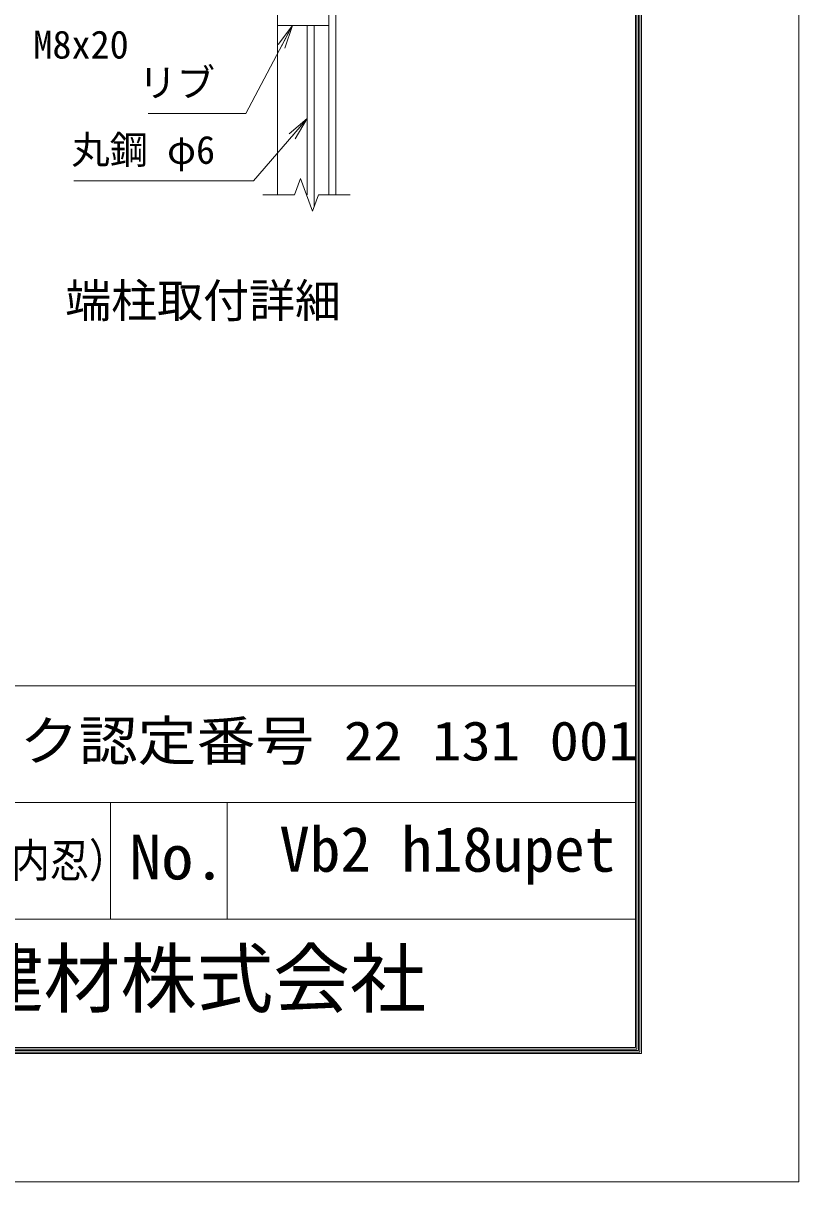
# Model space of a CAD drawing. Units: millimetres, scale not verified. Extents: x -4200 to 4200, y -2970 to 2970.
# Drawn here: x 2870 to 4200, y -2970 to -984 of the extents above; entities that cross this region are included whole.
import ezdxf
from ezdxf.enums import TextEntityAlignment as Align

# ---------------------------------------------------------------- set-up
doc = ezdxf.new("R2010")
doc.units = ezdxf.units.MM
doc.header["$LTSCALE"] = 20
for name, color, linetype, lineweight in [('0-0_D-STR1', 1, 'Continuous', 18), ('0-2_D-STR-DIM', 7, 'Continuous', 9), ('0-3_D-STR3', 3, 'Continuous', 13), ('0-7_D-STR-TXT', 7, 'Continuous', 9), ('0-8_0', 7, 'Continuous', 9), ('0-B_D-TTL', 7, 'Continuous', 9)]:
    doc.layers.add(name, color=color, linetype=linetype, lineweight=lineweight)
doc.layers.add('0-9_D-TTL-TXT', color=7, linetype='Continuous')
doc.styles.add('ＭＳ ゴシック', font='')
doc.styles.get('ＭＳ ゴシック').set_extended_font_data('MS Gothic')

# ---------------------------------------------------------------- blocks, each defined once
blk = doc.blocks.new('_Open')
at = {"layer": '0-8_0'}
blk.add_line((-20, 3.33), (0, 0), dxfattribs=at)
blk.add_lwpolyline([(-20, -3.33), (0, 0), (-20, 0)], dxfattribs=at)

msp = doc.modelspace()

# ---------------------------------------------------------------- linework, layer by layer
at = {"layer": '0-0_D-STR1'}
for p, q in [((3394, -702.2), (3394, -1278.2)), ((3406, -702.2), (3406, -1278.2)), ((3306, -1278.2), (3306, -868.2)), ((3306, -988.2), (3394, -988.2))]:
    msp.add_line(p, q, dxfattribs=at)
at = {"layer": '0-2_D-STR-DIM'}
for p, q in [((3345.74, -1250.01), (3335.48, -1278.2)), ((3366.26, -1306.39), (3345.74, -1250.01)), ((3335.48, -1278.2), (3281, -1278.2)), ((3376.52, -1278.2), (3366.26, -1306.39)), ((3431, -1278.2), (3376.52, -1278.2))]:
    msp.add_line(p, q, dxfattribs=at)
at = {"layer": '0-3_D-STR3'}
for p, q in [((3357.27, -988.2), (3357.27, -1278.2)), ((3369.27, -988.2), (3369.27, -1298.13))]:
    msp.add_line(p, q, dxfattribs=at)
at = {"layer": '0-7_D-STR-TXT'}
for points in [[(3084.15, -1138.87), (3251.82, -1138.87), (3330.8, -989.96)], [(2957.12, -1254.39), (3265.15, -1254.39), (3355.96, -1149.14)]]:
    msp.add_lwpolyline(points, dxfattribs=at)
at = {"layer": '0-B_D-TTL'}
for p, q in [((2120, -2120), (3920, -2120)), ((2120, -2320), (3920, -2320)), ((3020, -2320), (3020, -2520)), ((3220, -2320), (3220, -2520)), ((2120, -2520), (3920, -2520))]:
    msp.add_line(p, q, dxfattribs=at)
at = {"layer": '0-B_D-TTL', "color": 2, "lineweight": 18}
msp.add_lwpolyline([(-4200, 2970), (4200, 2970), (4200, -2970), (-4200, -2970)], close=True, dxfattribs=at)
at = {"layer": '0-B_D-TTL'}
for points in [[(-3930, 2750), (3930, 2750), (3930, -2750), (-3930, -2750)], [(-3927.5, 2747.5), (3927.5, 2747.5), (3927.5, -2747.5), (-3927.5, -2747.5)], [(-3925, 2745), (3925, 2745), (3925, -2745), (-3925, -2745)], [(-3922.5, 2742.5), (3922.5, 2742.5), (3922.5, -2742.5), (-3922.5, -2742.5)], [(-3920, 2740), (3920, 2740), (3920, -2740), (-3920, -2740)]]:
    msp.add_lwpolyline(points, close=True, dxfattribs=at)

# ---------------------------------------------------------------- block references
at = {"layer": '0-7_D-STR-TXT', "xscale": 2, "yscale": 2}
for p, rotation in [((3331.73, -988.2), 62.05959), ((3357.27, -1147.62), 49.21067)]:
    msp.add_blockref('_Open', p, dxfattribs=dict(at, rotation=rotation))

# ---------------------------------------------------------------- texts
at = {"layer": '0-7_D-STR-TXT', "style": 'ＭＳ ゴシック'}
for s, p in [('M8x20', (2887.51, -1059.09)), ('リブ', (3067.9, -1124.5)), ('丸鋼 φ6', (2952.8, -1239.52))]:
    msp.add_text(s, height=48.09, dxfattribs=at).set_placement(p, align=Align.BOTTOM_LEFT)
at = {"layer": '0-9_D-TTL-TXT', "style": 'ＭＳ ゴシック'}
for s, height, p in [('端柱取付詳細', 57.77, (2942.11, -1505.78)), ('Vb2 h18upet', 76.98, (3309.2, -2461.47)), ('JFE 建材株式会社', 96.19, (2512.38, -2698.5))]:
    msp.add_text(s, height=height, dxfattribs=at).set_placement(p, align=Align.BOTTOM_LEFT)
for s, height, width, p in [('エコマーク認定番号 22 131 001', 67.35, 1.1, (2460, -2267.95)), ('VB2PET型H1800（内忍）', 57.77, 0.85, (2347.56, -2465.18)), ('No.', 76.98, 1.05, (3052, -2474.8))]:
    msp.add_text(s, height=height, dxfattribs=dict(at, width=width)).set_placement(p, align=Align.BOTTOM_LEFT)

doc.saveas('drawing.dxf')
